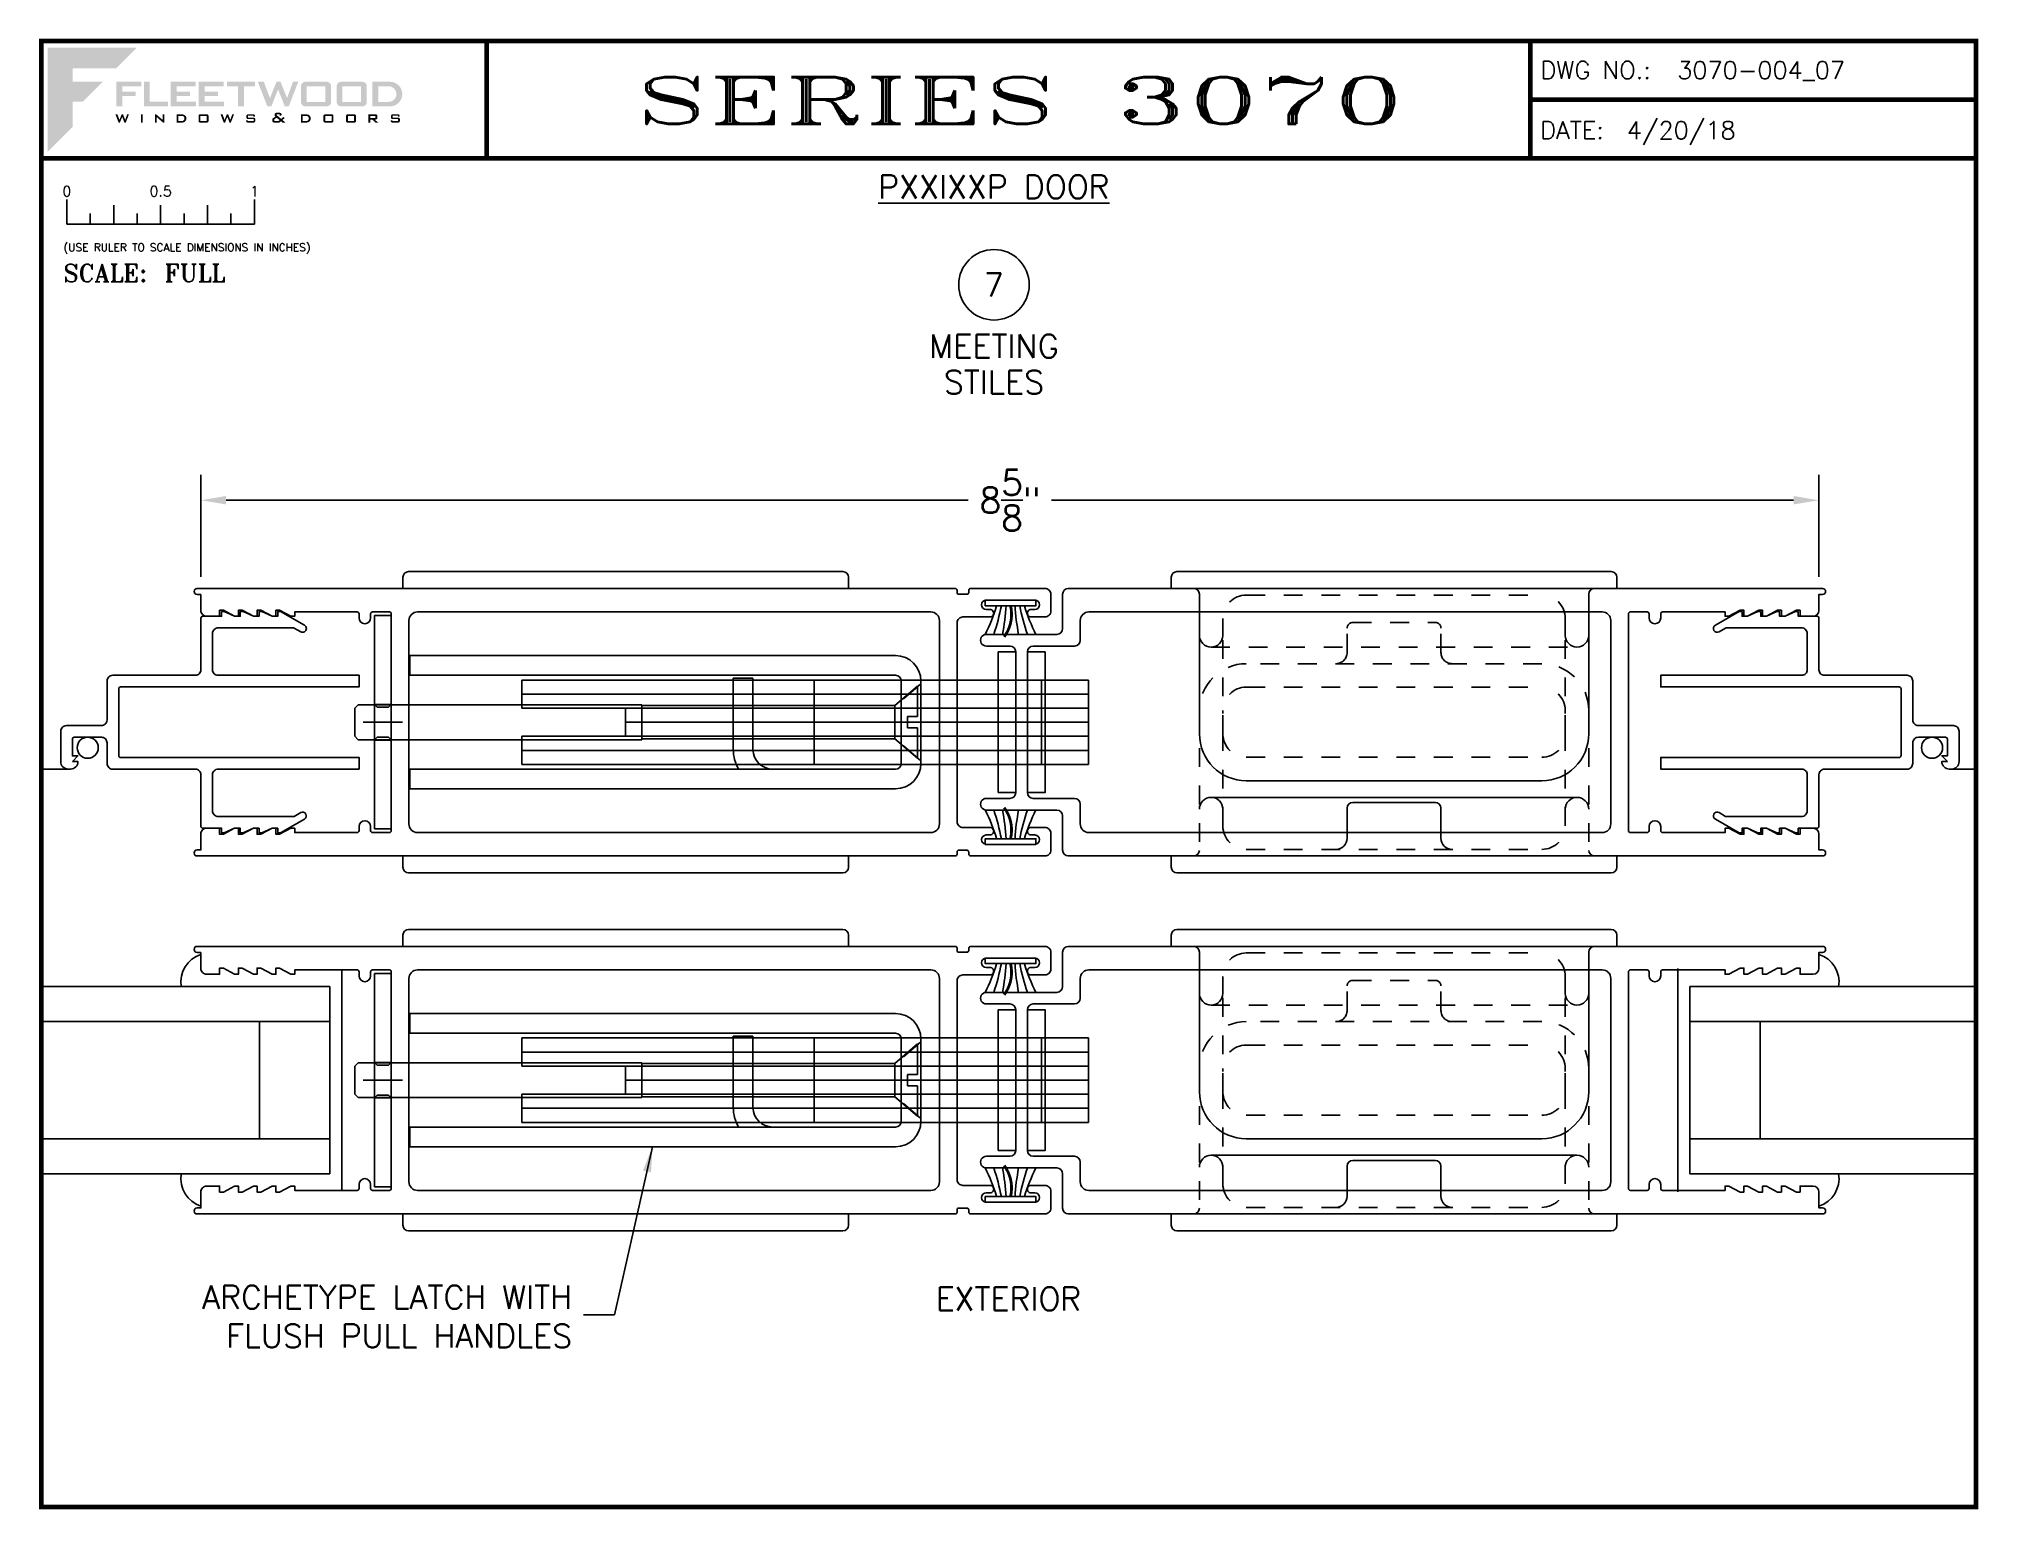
# Paper-space layout 'DETAIL 7' of a CAD drawing. Extents: x 0.1 to 10.5, y 0.1 to 7.9.
# The model-space entities are those that its viewports show. They can reach past a viewport. Long polylines and large blocks are cut down to what shows.
import ezdxf
from ezdxf.enums import TextEntityAlignment as Align

# ---------------------------------------------------------------- set-up
doc = ezdxf.new("R2010")
doc.units = 0
doc.header["$LTSCALE"] = 0.25
doc.header["$MEASUREMENT"] = 0
doc.linetypes.add('HIDDEN', pattern=[0.375, 0.25, -0.125])
doc.layers.get('0').update_dxf_attribs({"linetype": 'CONTINUOUS'})
doc.layers.get('DEFPOINTS').update_dxf_attribs({"color": 1, "linetype": 'CONTINUOUS'})
for name, color, linetype in [('DIM', 7, 'CONTINUOUS'), ('GLASS-VINYL', 7, 'CONTINUOUS'), ('SEAL', 7, 'CONTINUOUS'), ('TEXT', 7, 'CONTINUOUS'), ('TITLE_BLOCK', 7, 'CONTINUOUS'), ('VENT', 5, 'CONTINUOUS')]:
    doc.layers.add(name, color=color, linetype=linetype)
doc.layers.add('VP', color=40, linetype='CONTINUOUS', plot=False)
doc.layers.get('VP').off()
doc.styles.add('ROMANS', font='romans')
doc.styles.add('ROMANT', font='romant')
doc.styles.add('SIMPLEX-094', font='simplex.shx', dxfattribs={"height": 0.094})
doc.styles.get("Standard").update_dxf_attribs({"font": 'simplex.shx'})
doc.dimstyles.new('FULL SCALE', dxfattribs={"dimscale": 0.75, "dimtxt": 0.18, "dimasz": 0.18, "dimexe": 0.18, "dimexo": 0.125, "dimgap": 0.09, "dimtad": 0, "dimtih": 1, "dimtoh": 1, "dimdec": 4, "dimzin": 0, "dimdsep": 46, "dimlunit": 4, "dimtxsty": 'Standard', "dimcen": 0.09, "dimadec": 0, "dimazin": 0, "dimtfac": 1, "dimtdec": 4, "dimtofl": 0, "dimtmove": 0, "dimatfit": 3, "dimfxl": 0, "dimtolj": 1, "dimtzin": 0, "dimarcsym": 0})

# ---------------------------------------------------------------- blocks, each defined once
blk = doc.blocks.new('sectball')
blk.add_circle((0, 0), 0.125)
blk.add_attdef('NO', text='', height=0.062).set_placement((0, 0), align=Align.MIDDLE_CENTER)
for tag, p in [('LINE1', (0, -0.2588)), ('LINE2', (0, -0.3864)), ('LINE3', (0, -0.5214))]:
    blk.add_attdef(tag, text='', height=0.078).set_placement(p, align=Align.CENTER)
blk = doc.blocks.new('Fleetwood_Logo_6-10-15')
h = blk.add_hatch(color=154)
h.dxf.hatch_style = 1
h.paths.add_polyline_path([(0.2526, -0.0017), (0.0019, -0.0017), (0.0019, -0.2942), (0.0725, -0.2236), (0.0725, -0.1535), (0.1007, -0.1535), (0.1567, -0.0976), (0.0725, -0.0976), (0.0725, -0.0596), (0.1946, -0.0596)])
h = blk.add_hatch(color=251)
h.dxf.hatch_style = 1
h.paths.add_polyline_path([(0.2487, -0.1256), (0.2112, -0.1256), (0.2112, -0.1102), (0.2647, -0.1102), (0.2647, -0.0976), (0.1946, -0.0976), (0.1946, -0.1667), (0.2112, -0.1667), (0.2112, -0.1377), (0.2487, -0.1377)])
h = blk.add_hatch(color=251)
h.dxf.hatch_style = 1
h.paths.add_polyline_path([(0.2886, -0.0976), (0.272, -0.0976), (0.272, -0.1667), (0.3401, -0.1667), (0.3401, -0.1535), (0.2886, -0.1535)])
h = blk.add_hatch(color=251)
h.dxf.hatch_style = 1
h.paths.add_polyline_path([(0.4175, -0.0976), (0.3474, -0.0976), (0.3474, -0.1667), (0.4185, -0.1667), (0.4185, -0.1534), (0.364, -0.1534), (0.364, -0.1377), (0.4015, -0.1377), (0.4015, -0.1256), (0.364, -0.1256), (0.364, -0.1102), (0.4175, -0.1102)])
h = blk.add_hatch(color=251)
h.dxf.hatch_style = 1
h.paths.add_polyline_path([(0.4965, -0.0976), (0.4264, -0.0976), (0.4264, -0.1667), (0.4975, -0.1667), (0.4975, -0.1534), (0.443, -0.1534), (0.443, -0.1377), (0.4804, -0.1377), (0.4804, -0.1256), (0.443, -0.1256), (0.443, -0.1102), (0.4965, -0.1102)])
h = blk.add_hatch(color=251)
h.dxf.hatch_style = 1
h.paths.add_polyline_path([(0.5842, -0.0976), (0.5054, -0.0976), (0.5054, -0.1102), (0.5365, -0.1102), (0.5365, -0.1667), (0.5531, -0.1667), (0.5531, -0.1102), (0.5842, -0.1102)])
h = blk.add_hatch(color=251)
h.dxf.hatch_style = 1
h.paths.add_polyline_path([(0.6089, -0.0976), (0.5921, -0.0976), (0.6188, -0.1667), (0.63, -0.1667), (0.6489, -0.1192), (0.6679, -0.1667), (0.6789, -0.1667), (0.7056, -0.0976), (0.6908, -0.0976), (0.6742, -0.1433), (0.6558, -0.0976), (0.6446, -0.0976), (0.6261, -0.1433)])
h = blk.add_hatch(color=251)
h.dxf.hatch_style = 1
h.paths.add_polyline_path([(0.7853, -0.0976), (0.726, -0.0976, 0.414214), (0.7133, -0.1102), (0.7133, -0.154, 0.414214), (0.726, -0.1667), (0.7853, -0.1667, 0.414214), (0.798, -0.154), (0.798, -0.1102, 0.414214)])
h.paths.add_polyline_path([(0.7819, -0.1102), (0.7819, -0.154), (0.7294, -0.154), (0.7294, -0.1102)], flags=16)
h = blk.add_hatch(color=251)
h.dxf.hatch_style = 1
h.paths.add_polyline_path([(0.8856, -0.0976), (0.8262, -0.0976, 0.414214), (0.8136, -0.1102), (0.8136, -0.154, 0.414214), (0.8262, -0.1667), (0.8856, -0.1667, 0.414214), (0.8982, -0.154), (0.8982, -0.1102, 0.414214)])
h.paths.add_polyline_path([(0.8822, -0.1102), (0.8822, -0.154), (0.8296, -0.154), (0.8296, -0.1102)], flags=16)
h = blk.add_hatch(color=251)
h.dxf.hatch_style = 1
h.paths.add_polyline_path([(0.9632, -0.0976), (0.914, -0.0976), (0.914, -0.1667), (0.9632, -0.1667, 1)])
h.paths.add_polyline_path([(0.9301, -0.1102), (0.9593, -0.1102, -1), (0.9593, -0.154), (0.9301, -0.154)], flags=16)
h = blk.add_hatch(color=7)
h.dxf.hatch_style = 1
h.paths.add_polyline_path([(0.2301, -0.1891), (0.2251, -0.1891), (0.2196, -0.2043), (0.2134, -0.1891), (0.2097, -0.1891), (0.2035, -0.2043), (0.1978, -0.1891), (0.1922, -0.1891), (0.2011, -0.2121), (0.2048, -0.2121), (0.2112, -0.1963), (0.2175, -0.2121), (0.2212, -0.2121)])
h = blk.add_hatch(color=7)
h.dxf.hatch_style = 1
h.paths.add_polyline_path([(0.2691, -0.1891), (0.2637, -0.1891), (0.2637, -0.2118), (0.2637, -0.2121), (0.2691, -0.2121)])
h = blk.add_hatch(color=7)
h.dxf.hatch_style = 1
h.paths.add_polyline_path([(0.3077, -0.1964), (0.3259, -0.2121), (0.3298, -0.2121), (0.3298, -0.1891), (0.325, -0.1891), (0.325, -0.2047), (0.3067, -0.1891), (0.3029, -0.1891), (0.3029, -0.2121), (0.3077, -0.2121)])
h = blk.add_hatch(color=7)
h.dxf.hatch_style = 1
h.paths.add_polyline_path([(0.3801, -0.1891), (0.3637, -0.1891), (0.3637, -0.2121), (0.3801, -0.2121, 1)])
h.paths.add_polyline_path([(0.3691, -0.2079), (0.3691, -0.1933), (0.3788, -0.1933, -1), (0.3788, -0.2079)], flags=16)
h = blk.add_hatch(color=7)
h.dxf.hatch_style = 1
h.paths.add_polyline_path([(0.4537, -0.2079), (0.4537, -0.1933, 0.414214), (0.4495, -0.1891), (0.4297, -0.1891, 0.414214), (0.4255, -0.1933), (0.4255, -0.2079, 0.414214), (0.4297, -0.2121), (0.4495, -0.2121, 0.414214)])
h.paths.add_polyline_path([(0.4308, -0.2079), (0.4308, -0.1933), (0.4484, -0.1933), (0.4484, -0.2079)], flags=16)
h = blk.add_hatch(color=7)
h.dxf.hatch_style = 1
h.paths.add_polyline_path([(0.5253, -0.1891), (0.5203, -0.1891), (0.5148, -0.2043), (0.5087, -0.1891), (0.5049, -0.1891), (0.4988, -0.2043), (0.493, -0.1891), (0.4874, -0.1891), (0.4963, -0.2121), (0.5001, -0.2121), (0.5064, -0.1963), (0.5127, -0.2121), (0.5164, -0.2121)])
h = blk.add_hatch(color=7)
h.dxf.hatch_style = 1
h.paths.add_polyline_path([(0.5801, -0.1891), (0.5643, -0.1891, 0.414214), (0.56, -0.1933), (0.56, -0.1981, 0.414214), (0.5643, -0.2024), (0.58, -0.2024), (0.58, -0.2078), (0.5637, -0.2078), (0.5637, -0.2052), (0.5591, -0.2062), (0.5591, -0.2078, 0.414214), (0.5634, -0.2121), (0.5805, -0.2121, 0.414214), (0.5848, -0.2078), (0.5848, -0.2024, 0.414214), (0.5805, -0.1982), (0.5648, -0.1982), (0.5648, -0.193), (0.5798, -0.193), (0.5798, -0.1958), (0.5843, -0.1948), (0.5843, -0.1933, 0.414214)])
h = blk.add_hatch(color=7)
h.dxf.hatch_style = 1
h.paths.add_polyline_path([(0.645, -0.1913, -0.222262), (0.6447, -0.1906), (0.6447, -0.1892), (0.6535, -0.1892), (0.6535, -0.193), (0.6587, -0.1918), (0.6587, -0.189, 0.414214), (0.6544, -0.1847), (0.6437, -0.1847, 0.414214), (0.6394, -0.189), (0.6394, -0.1922, 0.222262), (0.6407, -0.1948), (0.6415, -0.1955), (0.6345, -0.1998, 0.260684), (0.6329, -0.2027), (0.6329, -0.2078, 0.414214), (0.6372, -0.2121), (0.6514, -0.2121, 0.17577), (0.6536, -0.2113), (0.657, -0.2085), (0.6614, -0.2121), (0.6699, -0.2121), (0.6613, -0.2049), (0.6676, -0.1997), (0.6637, -0.1964), (0.6574, -0.2017)])
h.paths.add_polyline_path([(0.6532, -0.2052), (0.6509, -0.2072, -0.17577), (0.6502, -0.2074), (0.6382, -0.2074), (0.6382, -0.2033, -0.260684), (0.6387, -0.2025), (0.6451, -0.1985)], flags=16)
h = blk.add_hatch(color=7)
h.dxf.hatch_style = 1
h.paths.add_polyline_path([(0.7294, -0.1891), (0.713, -0.1891), (0.713, -0.2121), (0.7294, -0.2121, 1)])
h.paths.add_polyline_path([(0.7184, -0.2079), (0.7184, -0.1933), (0.7281, -0.1933, -1), (0.7281, -0.2079)], flags=16)
h = blk.add_hatch(color=7)
h.dxf.hatch_style = 1
h.paths.add_polyline_path([(0.8045, -0.2079), (0.8045, -0.1933, 0.414214), (0.8003, -0.1891), (0.7805, -0.1891, 0.414214), (0.7763, -0.1933), (0.7763, -0.2079, 0.414214), (0.7805, -0.2121), (0.8003, -0.2121, 0.414214)])
h.paths.add_polyline_path([(0.7816, -0.2079), (0.7816, -0.1933), (0.7992, -0.1933), (0.7992, -0.2079)], flags=16)
h = blk.add_hatch(color=7)
h.dxf.hatch_style = 1
h.paths.add_polyline_path([(0.8678, -0.2079), (0.8678, -0.1933, 0.414214), (0.8636, -0.1891), (0.8438, -0.1891, 0.414214), (0.8396, -0.1933), (0.8396, -0.2079, 0.414214), (0.8438, -0.2121), (0.8636, -0.2121, 0.414214)])
h.paths.add_polyline_path([(0.8449, -0.2079), (0.8449, -0.1933), (0.8624, -0.1933), (0.8624, -0.2079)], flags=16)
h = blk.add_hatch(color=7)
h.dxf.hatch_style = 1
h.paths.add_polyline_path([(0.9277, -0.1993), (0.9277, -0.1933, 0.414214), (0.9235, -0.1891), (0.9028, -0.1891), (0.9028, -0.2121), (0.9082, -0.2121), (0.9082, -0.2035), (0.9131, -0.2035), (0.9224, -0.2121), (0.9303, -0.2121), (0.9197, -0.2035), (0.9235, -0.2035, 0.414214)])
h.paths.add_polyline_path([(0.9082, -0.1993), (0.9082, -0.1933), (0.9214, -0.1933, -0.414214), (0.9224, -0.1943), (0.9224, -0.1983, -0.414214), (0.9214, -0.1993)], flags=16)
h = blk.add_hatch(color=7)
h.dxf.hatch_style = 1
h.paths.add_polyline_path([(0.9867, -0.1982), (0.971, -0.1982), (0.971, -0.193), (0.9859, -0.193), (0.9859, -0.1958), (0.9905, -0.1948), (0.9905, -0.1933, 0.414214), (0.9863, -0.1891), (0.9705, -0.1891, 0.414214), (0.9662, -0.1933), (0.9662, -0.1981, 0.414214), (0.9705, -0.2024), (0.9862, -0.2024), (0.9862, -0.2078), (0.9699, -0.2078), (0.9699, -0.2052), (0.9653, -0.2062), (0.9653, -0.2078, 0.414214), (0.9696, -0.2121), (0.9867, -0.2121, 0.414214), (0.991, -0.2078), (0.991, -0.2024, 0.414214)])
blk = doc.blocks.new('A-SIZE_L')
for p, q in [((8.095, 7.907), (8.095, 7.282)), ((8.095, 7.594), (10.47, 7.594)), ((0.157, 7.282), (10.47, 7.282))]:
    blk.add_line(p, q)
at = {"const_width": 0.025}
for points in [[(0.157, 7.907), (10.47, 7.907), (10.47, 0.093), (0.157, 0.093), (0.157, 7.907)], [(2.532, 7.907), (2.532, 7.282)], [(8.095, 7.907), (8.095, 7.282)], [(8.095, 7.594), (10.47, 7.594)], [(0.157, 7.282), (10.47, 7.282)]]:
    blk.add_lwpolyline(points, dxfattribs=at)
at = {"xscale": 1.898091133004928, "yscale": 1.898091133004928, "zscale": 1.898091133004928}
blk.add_blockref('Fleetwood_Logo_6-10-15', (0.188, 7.875), dxfattribs=at)
for s, style, p in [('DWG NO.:', 'SIMPLEX-094', (8.149, 7.705)), ('DATE:', 'SIMPLEX-094', (8.148, 7.385)), ('SCALE:', 'ROMANT', (0.276, 6.623))]:
    blk.add_text(s, height=0.094, dxfattribs=dict(style=style)).set_placement(p)
for tag, p, style in [('DWG_NO', (8.878, 7.705), 'SIMPLEX-094'), ('DATE', (8.609, 7.385), 'SIMPLEX-094'), ('SCALE', (0.814, 6.623), 'ROMANT')]:
    blk.add_attdef(tag, p, '', height=0.094, dxfattribs=dict(style=style))
for tag, height, style, width, p, p2 in [('DWG_NO', 0.094, 'SIMPLEX-094', 2.60233, (8.876, 7.704), (10.367, 7.704)), ('PRODUCT', 0.25, 'ROMANT', 2.260212, (3.282, 7.465), (7.345, 7.465))]:
    blk.add_attdef(tag, text='', height=height, dxfattribs=dict(style=style, width=width)).set_placement(p, p2, align=Align.FIT)
blk = doc.blocks.new('Full')
for p, q in [((0.137, -0.219), (0.137, -0.35)), ((0.262, -0.294), (0.262, -0.35)), ((0.387, -0.249), (0.387, -0.35)), ((0.512, -0.294), (0.512, -0.35)), ((0.637, -0.249), (0.637, -0.35)), ((0.762, -0.294), (0.762, -0.35)), ((0.887, -0.249), (0.887, -0.35)), ((1.012, -0.294), (1.012, -0.35)), ((1.137, -0.219), (1.137, -0.35)), ((0.137, -0.35), (1.137, -0.35))]:
    blk.add_line(p, q)
for s, p in [('0', (0.137, -0.219)), ('0.5', (0.637, -0.219)), ('1', (1.137, -0.219))]:
    blk.add_text(s, height=0.055).set_placement(p, align=Align.BOTTOM_CENTER)
at = {"style": 'ROMANS'}
blk.add_text('(USE RULER TO SCALE DIMENSIONS IN INCHES)', height=0.04115, dxfattribs=at).set_placement((0.12, -0.495))
blk = doc.blocks.new('*D85')
at = {"layer": 'DEFPOINTS', "color": 0}
for p in [(9.633, 5.459), (1.008, 4.957), (9.633, 4.957)]:
    blk.add_point(p, dxfattribs=at)
at = {"layer": 'TITLE_BLOCK', "color": 0, "lineweight": -2}
for p, q in [((1.008, 5.051), (1.008, 5.594)), ((9.633, 5.051), (9.633, 5.594)), ((1.143, 5.459), (5.099, 5.459)), ((9.498, 5.459), (5.542, 5.459))]:
    blk.add_line(p, q, dxfattribs=at)
at = {"layer": 'TITLE_BLOCK', "color": 0}
for points in [[(1.143, 5.482), (1.143, 5.437), (1.008, 5.459)], [(9.498, 5.482), (9.498, 5.437), (9.633, 5.459)]]:
    blk.add_solid(points, dxfattribs=at)
at = {"layer": 'TITLE_BLOCK', "color": 0, "insert": (5.321, 5.459), "char_height": 0.135, "attachment_point": 5}
blk.add_mtext('\\A1;8{\\H1.000000x;\\S5/8;}"', dxfattribs=at)
blk = doc.blocks.new('3766 SCREEN ADAPTER')
blk.add_line((0.25, 1.836), (0.25, 1.544))
blk.add_lwpolyline([(0.21, 1.528), (0.18, 1.498), (0.18, 1.528), (0.09, 1.528, 0.414214), (0.08, 1.518), (0.08, 1.373, 0.414214), (0.11, 1.343), (0.22, 1.343, -0.414214), (0.25, 1.313), (0.25, 0.873, 0.414214), (0.28, 0.843), (0.555, 0.843, -0.414214), (0.565, 0.833), (0.565, 0.733), (0.59, 0.733), (0.59, 0.718), (0.565, 0.663), (0.565, 0.633), (0.59, 0.633), (0.59, 0.618), (0.565, 0.563), (0.565, 0.533), (0.59, 0.533), (0.59, 0.518), (0.565, 0.463), (0.565, 0.433), (0.59, 0.433), (0.59, 0.418), (0.517, 0.291, -1), (0.482, 0.311), (0.502, 0.345, 0.131652), (0.503, 0.35), (0.503, 0.75, 0.414214), (0.472, 0.781), (0.28, 0.781, 0.414214), (0.25, 0.751), (0.25, 0), (0.188, 0), (0.188, 1.271, 0.414214), (0.178, 1.281), (-0.178, 1.281, 0.414214), (-0.188, 1.271), (-0.188, 0), (-0.25, 0), (-0.25, 0.751, 0.414214), (-0.28, 0.781), (-0.472, 0.781, 0.414214), (-0.503, 0.75), (-0.503, 0.35, 0.131652), (-0.502, 0.345), (-0.482, 0.311, -1), (-0.517, 0.291), (-0.59, 0.418), (-0.59, 0.433), (-0.565, 0.433), (-0.565, 0.463), (-0.59, 0.518), (-0.59, 0.533), (-0.565, 0.533), (-0.565, 0.563), (-0.59, 0.618), (-0.59, 0.633), (-0.565, 0.633), (-0.565, 0.663), (-0.59, 0.718), (-0.59, 0.733), (-0.565, 0.733), (-0.565, 0.833, -0.414214), (-0.555, 0.843), (-0.28, 0.843, 0.414214), (-0.25, 0.873), (-0.25, 1.313, -0.414214), (-0.22, 1.343), (-0.012, 1.343, 0.414214), (0.018, 1.373), (0.018, 1.56, -0.414214), (0.048, 1.59), (0.21, 1.59, -0.414214), (0.25, 1.55), (0.25, 1.538, -0.414214), (0.21, 1.498)], format="xyb", close=True)
blk.add_circle((0.136, 1.446), 0.0563)
blk = doc.blocks.new('3706_Lock_Stile_Archetype_Male_Yoke_wPulls')
for p, q in [((1.14175, 0.713), (1.14175, 0.773)), ((1.17175, 0.803), (3.48675, 0.803)), ((3.51675, 0.773), (3.51675, 0.713)), ((3.51675, 0.713), (1.14175, 0.713)), ((1.29175, -0.062), (1.29175, 0.683)), ((3.36675, -0.062), (3.36675, 0.683)), ((1.35425, -0.4005), (3.30425, -0.4005)), ((3.11675, -0.312), (1.54175, -0.312)), ((1.26175, -0.713), (1.14175, -0.713)), ((1.14175, -0.773), (1.14175, -0.713)), ((3.39675, -0.713), (3.51675, -0.713)), ((3.51675, -0.773), (3.51675, -0.713)), ((1.17175, -0.803), (3.48675, -0.803))]:
    blk.add_line(p, q)
at = {"linetype": 'HIDDEN'}
for p, q in [((1.54175, 0.678), (3.11675, 0.678)), ((1.41675, 0.553), (1.41675, 0.463)), ((3.24175, 0.553), (3.24175, 0.463)), ((1.41675, -0.062), (1.41675, 0.463)), ((3.24175, -0.062), (3.24175, 0.463)), ((1.35425, 0.4005), (3.30425, 0.4005)), ((3.11675, 0.312), (1.54175, 0.312)), ((1.54175, 0.187), (3.11675, 0.187)), ((1.29175, 0.062), (1.29175, -0.683)), ((1.41675, -0.553), (1.41675, 0.062)), ((3.24175, -0.553), (3.24175, 0.062)), ((3.36675, 0.062), (3.36675, -0.683)), ((1.54175, -0.187), (3.11675, -0.187)), ((1.41675, -0.463), (1.41675, -0.463)), ((3.24175, -0.463), (3.24175, -0.463)), ((1.54175, -0.678), (3.11675, -0.678))]:
    blk.add_line(p, q, dxfattribs=at)
at = {"linetype": 'HIDDEN', "ltscale": 0.5}
for p, q in [((2.10925, 0.532), (2.54925, 0.532)), ((2.07925, 0.372), (2.07925, 0.502)), ((2.57925, 0.372), (2.57925, 0.502))]:
    blk.add_line(p, q, dxfattribs=at)
at = {"ltscale": 0.5}
for p, q in [((2.07925, -0.618), (2.07925, -0.458)), ((2.10925, -0.428), (2.54925, -0.428)), ((2.57925, -0.618), (2.57925, -0.458))]:
    blk.add_line(p, q, dxfattribs=at)
for points in [[(4.59375, 0.596, -0.41421356), (4.56275, 0.565), (4.49375, 0.565), (4.49375, 0.597), (4.47375, 0.597), (4.41375, 0.565), (4.39375, 0.565), (4.39375, 0.597), (4.37375, 0.597), (4.31375, 0.565), (4.29375, 0.565), (4.29375, 0.597), (4.27375, 0.597), (4.21375, 0.565), (4.19375, 0.565), (4.19375, 0.597), (4.17375, 0.597), (4.11375, 0.565), (4.09375, 0.565), (4.09375, 0.588), (3.76075, 0.588, 0.41421356), (3.75075, 0.578), (3.75075, 0.556, -1), (3.68875, 0.556), (3.68875, 0.578, 0.41421356), (3.67875, 0.588), (3.58875, 0.588, 0.41421356), (3.57875, 0.578), (3.57875, -0.578, 0.41421356), (3.58875, -0.588), (3.67875, -0.588, 0.41421356), (3.68875, -0.578), (3.68875, -0.556, -1), (3.75075, -0.556), (3.75075, -0.578, 0.41421356), (3.76075, -0.588), (4.09375, -0.588), (4.09375, -0.565), (4.11375, -0.565), (4.17375, -0.597), (4.19375, -0.597), (4.19375, -0.565), (4.21375, -0.565), (4.27375, -0.597), (4.29375, -0.597), (4.29375, -0.565), (4.31375, -0.565), (4.37375, -0.597), (4.39375, -0.597), (4.39375, -0.565), (4.41375, -0.565), (4.47375, -0.597), (4.49375, -0.597), (4.49375, -0.565), (4.56275, -0.565, -0.41421356), (4.59375, -0.596), (4.59375, -0.681), (4.61375, -0.681, -1), (4.61375, -0.713), (0.5935, -0.713, -0.41421356), (0.5625, -0.682), (0.5625, -0.499, 0.41421356), (0.5315, -0.468), (0.156, -0.468, -1.00000653), (0.156, -0.406), (0.28175, -0.406, 0.41421356), (0.31275, -0.375), (0.31275, 0.375, 0.41421356), (0.28175, 0.406), (0.156, 0.406, -1.00000653), (0.156, 0.468), (0.5315, 0.468, 0.41421356), (0.5625, 0.499), (0.5625, 0.682, -0.41421356), (0.5935, 0.713), (4.61375, 0.713, -1), (4.61375, 0.681), (4.59375, 0.681)], [(0.6565, -0.437, 0.41421356), (0.6255, -0.406), (0.40575, -0.406, -0.41421356), (0.37475, -0.375), (0.37475, 0.375, -0.41421356), (0.40575, 0.406), (0.6255, 0.406, 0.41421356), (0.6565, 0.437), (0.6565, 0.542, -0.41421356), (0.7025, 0.588), (3.43875, 0.588, -0.41421356), (3.48475, 0.542), (3.48475, -0.542, -0.41421356), (3.43875, -0.588), (0.7025, -0.588, -0.41421356), (0.6565, -0.542)]]:
    blk.add_lwpolyline(points, format="xyb", close=True)
for centre, radius, start, end in [((1.17175, 0.773), 0.03, 90, 180), ((3.48675, 0.773), 0.03, 0, 90), ((1.26175, 0.683), 0.03, 0, 90), ((3.39675, 0.683), 0.03, 90, 180), ((1.35425, 0.463), 0.0625, 180, 270), ((1.35425, 0.463), 0.0625, 270, 0), ((3.30425, 0.463), 0.0625, 180, 270), ((3.30425, 0.463), 0.0625, 270, 0), ((1.54175, -0.062), 0.25, 180, 270), ((3.11675, -0.062), 0.25, 270, 0), ((1.35425, -0.463), 0.0625, 90, 180), ((1.35425, -0.463), 0.0625, 0, 90), ((3.30425, -0.463), 0.0625, 90, 180), ((3.30425, -0.463), 0.0625, 0, 90), ((1.26175, -0.683), 0.03, 270, 0), ((1.26175, -0.683), 0.03, 270, 0), ((3.39675, -0.683), 0.03, 180, 270), ((1.17175, -0.773), 0.03, 180, 270), ((3.48675, -0.773), 0.03, 270, 0)]:
    blk.add_arc(centre, radius, start, end)
at = {"linetype": 'HIDDEN'}
for centre, radius, start, end in [((1.54175, 0.553), 0.125, 90, 180), ((3.11675, 0.553), 0.125, 0, 90), ((1.54175, 0.062), 0.25, 90, 180), ((3.11675, 0.062), 0.25, 0, 90), ((1.54175, 0.062), 0.125, 90, 180), ((3.11675, 0.062), 0.125, 0, 90), ((1.54175, -0.062), 0.125, 180, 270), ((3.11675, -0.062), 0.125, 270, 0), ((1.54175, -0.553), 0.125, 180, 270), ((3.11675, -0.553), 0.125, 270, 0)]:
    blk.add_arc(centre, radius, start, end, dxfattribs=at)
at = {"linetype": 'HIDDEN', "ltscale": 0.5}
for centre, radius, start, end in [((2.10925, 0.502), 0.03, 90, 180), ((2.54925, 0.502), 0.03, 360, 90), ((2.01925, 0.372), 0.06, 270, 360), ((2.63925, 0.372), 0.06, 180, 270)]:
    blk.add_arc(centre, radius, start, end, dxfattribs=at)
at = {"ltscale": 0.5}
for centre, radius, start, end in [((2.10925, -0.458), 0.03, 90, 180), ((2.54925, -0.458), 0.03, 360, 90), ((2.01925, -0.618), 0.06, 270, 360), ((2.63925, -0.618), 0.06, 180, 270)]:
    blk.add_arc(centre, radius, start, end, dxfattribs=at)
blk = doc.blocks.new('Yoke Strike Plate')
for points in [[(-0.094, -0.375), (-0.094, 0.375), (0, 0.375), (0, -0.375)], [(0.062, -0.375), (0.062, 0.375), (0.156, 0.375), (0.156, -0.375)]]:
    blk.add_lwpolyline(points, close=True)
blk = doc.blocks.new('*U106')
for centre, radius, start, end in [((-0.303, 1.135), 1.112, 287.4409, 295.9325), ((-0.19, 1.188), 1.16, 280.9256, 288.7507), ((-0.031, 1.124), 1.102, 273.1709, 281.1969), ((-0.031, -1.124), 1.102, 78.8031, 86.8291), ((-0.19, -1.188), 1.16, 71.2493, 79.0744), ((-0.303, -1.135), 1.112, 64.0675, 72.5591)]:
    blk.add_arc(centre, radius, start, end)
at = {"layer": 'SEAL'}
blk.add_lwpolyline([(0, -0.135), (0, 0.135), (0.03, 0.135), (0.03, -0.135)], close=True, dxfattribs=at)
at = {"layer": 'SEAL', "const_width": 0.015}
blk.add_lwpolyline([(0.03, 0, 0.219791), (0.196, 0.034)], format="xyb", dxfattribs=at)
at = {"flags": 9}
for tag, p in [('MANUFACTURER_PART_#', (0, -0.199)), ('FLEETWOOD_PART_#', (-0.001, -0.249))]:
    blk.add_attdef(tag, p, '', height=0.0312, dxfattribs=at)
blk = doc.blocks.new('Archetype_Latch_for_3707')
for p, q in [((-2.954, 0.713), (-2.954, 0.773)), ((-2.924, 0.803), (-0.609, 0.803)), ((-0.579, 0.773), (-0.579, 0.713)), ((-0.579, 0.713), (-2.954, 0.713)), ((-3.106, -0.568), (-3.106, 0.568)), ((-3.106, 0.568), (-3.016, 0.568)), ((-3.016, 0.568), (-3.016, -0.568)), ((-2.918, 0.25), (-2.918, 0.355)), ((-2.918, 0.355), (-0.328, 0.355)), ((-0.328, 0.25), (-2.918, 0.25)), ((0.7, 0.225), (-2.32, 0.225)), ((-2.32, 0.225), (-2.32, 0.075)), ((-1.193, 0.235), (-1.088, 0.235)), ((-1.193, -0.145), (-1.193, 0.235)), ((-1.088, -0.145), (-1.088, 0.235)), ((-0.762, -0.225), (-0.762, 0.225)), ((-0.298, -0.22), (-0.298, 0.22)), ((-0.193, 0.22), (-0.193, -0.22)), ((0.45, -0.225), (0.45, 0.225)), ((0.7, 0.225), (0.7, -0.225)), ((0.7, 0.15), (-2.32, 0.15)), ((-0.332, 0.089), (-0.211, 0.193)), ((-0.211, 0.193), (-0.211, 0.03)), ((-3.211, 0.075), (-3.193, 0.093)), ((-3.211, -0.075), (-3.211, 0.075)), ((-3.193, 0.093), (-1.68, 0.093)), ((0.7, 0.075), (-2.32, 0.075)), ((-1.768, -0.075), (-1.768, 0.075)), ((0.7, 0), (-1.768, 0)), ((-1.68, 0.093), (-1.68, -0.093)), ((-0.332, 0.089), (-1.68, 0.089)), ((-0.332, 0.089), (-0.332, -0.089)), ((-0.264, 0.03), (-0.264, -0.03)), ((-0.211, 0.03), (-0.264, 0.03)), ((-3.193, -0.093), (-3.211, -0.075)), ((-1.68, -0.093), (-3.193, -0.093)), ((0.7, -0.075), (-2.32, -0.075)), ((-2.32, -0.075), (-2.32, -0.225)), ((-0.332, -0.089), (-1.68, -0.089)), ((-0.332, -0.089), (-0.211, -0.192)), ((-0.211, -0.03), (-0.264, -0.03)), ((-0.211, -0.192), (-0.211, -0.03)), ((0.7, -0.15), (-2.32, -0.15)), ((-2.918, -0.355), (-2.918, -0.25)), ((-2.918, -0.25), (-0.328, -0.25)), ((0.7, -0.225), (-2.32, -0.225)), ((-0.328, -0.355), (-2.918, -0.355)), ((-0.328, -0.355), (-0.983, -0.355)), ((-3.016, -0.568), (-3.106, -0.568)), ((-0.579, -0.713), (-2.954, -0.713)), ((-2.954, -0.713), (-2.954, -0.773)), ((-0.579, -0.773), (-0.579, -0.713)), ((-2.924, -0.803), (-0.609, -0.803))]:
    blk.add_line(p, q)
at = {"ltscale": 0.5}
for p, q in [((-0.193, 0.205), (-0.286, 0.125)), ((-3.016, 0.095), (-3.106, 0.095)), ((-3.106, 0.095), (-3.091, 0.08)), ((-3.031, 0.08), (-3.091, 0.08)), ((-3.016, 0.095), (-3.031, 0.08)), ((-3.091, -0.08), (-3.106, -0.095)), ((-3.016, -0.095), (-3.106, -0.095)), ((-3.091, -0.08), (-3.031, -0.08)), ((-3.031, -0.08), (-3.016, -0.095)), ((-0.286, -0.125), (-0.193, -0.205))]:
    blk.add_line(p, q, dxfattribs=at)
at = {"ltscale": 0.3}
blk.add_line((-2.956, 0), (-3.166, 0), dxfattribs=at)
for centre, radius, start, end in [((-2.924, 0.773), 0.03, 90, 180), ((-0.609, 0.773), 0.03, 0, 90), ((-0.328, 0.22), 0.135, 0, 90), ((-0.328, 0.22), 0.03, 360, 90), ((-0.983, -0.145), 0.21, 180, 210), ((-0.983, -0.145), 0.105, 180, 270), ((-0.328, -0.22), 0.03, 270, 360), ((-0.328, -0.22), 0.135, 270, 0), ((-2.924, -0.773), 0.03, 180, 270), ((-0.609, -0.773), 0.03, 270, 360)]:
    blk.add_arc(centre, radius, start, end)
blk = doc.blocks.new('3707_Lock_Stile_Archetype_Female_Yoke_wLatch')
for points in [[(-4.031, 0.681), (-4.031, 0.596, 0.414214), (-4, 0.565), (-3.931, 0.565), (-3.931, 0.597), (-3.911, 0.597), (-3.851, 0.565), (-3.831, 0.565), (-3.831, 0.597), (-3.811, 0.597), (-3.751, 0.565), (-3.731, 0.565), (-3.731, 0.597), (-3.711, 0.597), (-3.651, 0.565), (-3.631, 0.565), (-3.631, 0.597), (-3.611, 0.597), (-3.551, 0.565), (-3.531, 0.565), (-3.531, 0.588), (-3.198, 0.588, -0.414214), (-3.188, 0.578), (-3.188, 0.556, 1), (-3.126, 0.556), (-3.126, 0.578, -0.414214), (-3.116, 0.588), (-3.026, 0.588, -0.414214), (-3.016, 0.578), (-3.016, -0.578, -0.414214), (-3.026, -0.588), (-3.116, -0.588, -0.414214), (-3.126, -0.578), (-3.126, -0.556, 1), (-3.188, -0.556), (-3.188, -0.578, -0.414214), (-3.198, -0.588), (-3.531, -0.588), (-3.531, -0.565), (-3.551, -0.565), (-3.611, -0.597), (-3.631, -0.597), (-3.631, -0.565), (-3.651, -0.565), (-3.711, -0.597), (-3.731, -0.597), (-3.731, -0.565), (-3.751, -0.565), (-3.811, -0.597), (-3.831, -0.597), (-3.831, -0.565), (-3.851, -0.565), (-3.911, -0.597), (-3.931, -0.597), (-3.931, -0.565), (-4, -0.565, 0.414214), (-4.031, -0.596), (-4.031, -0.681), (-4.051, -0.681, 1), (-4.051, -0.713), (-0.01, -0.713, 0.414214), (0, -0.703), (0, -0.692, -0.414214), (0.01, -0.682), (0.053, -0.682, -0.414214), (0.062, -0.692), (0.062, -0.703, 0.414214), (0.073, -0.713), (0.469, -0.713, 0.414214), (0.5, -0.682), (0.5, -0.592, 0.414214), (0.469, -0.561), (0.395, -0.561, 1.000009), (0.395, -0.601), (0.415, -0.601, -1), (0.415, -0.651), (0.155, -0.651, -1), (0.155, -0.601), (0.175, -0.601, 1.000009), (0.175, -0.561), (0.031, -0.561, -0.414214), (0, -0.53), (0, 0.53, -0.414214), (0.031, 0.561), (0.175, 0.561, 1.000009), (0.175, 0.601), (0.155, 0.601, -1), (0.155, 0.651), (0.415, 0.651, -1), (0.415, 0.601), (0.395, 0.601, 1.000009), (0.395, 0.561), (0.469, 0.561, 0.414214), (0.5, 0.592), (0.5, 0.682, 0.414214), (0.469, 0.713), (0.073, 0.713, 0.414214), (0.062, 0.703), (0.062, 0.692, -0.414214), (0.053, 0.682), (0.01, 0.682, -0.414214), (0, 0.692), (0, 0.703, 0.414214), (-0.01, 0.713), (-4.051, 0.713, 1), (-4.051, 0.681)], [(-2.922, 0.542), (-2.922, -0.542, 0.414214), (-2.876, -0.588), (-0.14, -0.588, 0.414214), (-0.094, -0.542), (-0.094, 0.542, 0.414214), (-0.14, 0.588), (-2.876, 0.588, 0.414214)]]:
    blk.add_lwpolyline(points, format="xyb", close=True)
blk.add_blockref('Archetype_Latch_for_3707', (0, 0))
at = {"layer": 'SEAL', "xscale": -1, "rotation": 90}
blk.add_blockref('*U106', (0.285, 0.651), dxfattribs=at)
at = {"layer": 'SEAL', "rotation": 90.00000000000001}
blk.add_blockref('*U106', (0.285, -0.651), dxfattribs=at)
blk = doc.blocks.new('Meeting_Stiles_3706_3707')
for name, p in [('3707_Lock_Stile_Archetype_Female_Yoke_wLatch', (-0.281, 0)), ('3706_Lock_Stile_Archetype_Male_Yoke_wPulls', (-0.281, 0)), ('Yoke Strike Plate', (0.032, 0))]:
    blk.add_blockref(name, p)

msp = doc.modelspace()

# ---------------------------------------------------------------- linework, layer by layer
at = {"color": 7}
for points in [[(4.913, -12.443), (4.913, -11.644), (5.027, -11.56), (4.823, -11.469), (4.913, -11.394), (4.913, -10.685)], [(4.913, -14.201), (4.913, -13.527), (5.027, -13.443), (4.823, -13.351), (4.913, -13.277), (4.913, -12.443)]]:
    msp.add_lwpolyline(points, dxfattribs=at)
at = {"layer": 'GLASS-VINYL', "color": 7}
for p, q in [((6.658, -13.985), (6.658, -12.809)), ((13.778, -12.802), (13.778, -13.992)), ((4.913, -12.897), (6.593, -12.897)), ((6.593, -12.897), (6.593, -13.897)), ((13.843, -13.897), (13.843, -12.897)), ((15.524, -12.897), (13.843, -12.897)), ((4.913, -13.085), (6.593, -13.085)), ((6.218, -13.085), (6.218, -13.71)), ((15.524, -13.085), (13.843, -13.085)), ((14.218, -13.71), (14.218, -13.085)), ((4.913, -13.71), (6.593, -13.71)), ((15.524, -13.71), (13.843, -13.71)), ((4.913, -13.897), (6.593, -13.897)), ((15.524, -13.897), (13.843, -13.897))]:
    msp.add_line(p, q, dxfattribs=at)
for centre, start, end in [((5.952, -12.873), 107.3542, 189.2403), ((14.485, -12.873), 350.7597, 72.6458), ((5.952, -13.922), 170.7597, 252.6458), ((14.485, -13.922), 287.3542, 9.2403)]:
    msp.add_arc(centre, 0.153, start, end, dxfattribs=at)

# ---------------------------------------------------------------- block references
at = {"layer": 'VENT'}
for p in [(10.218, -11.489), (10.218, -13.397)]:
    msp.add_blockref('Meeting_Stiles_3706_3707', p, dxfattribs=at)
at = {"layer": 'VENT', "xscale": -1, "rotation": 90}
msp.add_blockref('3766 SCREEN ADAPTER', (6.749, -11.489), dxfattribs=at)
at = {"layer": 'VENT', "rotation": 270}
msp.add_blockref('3766 SCREEN ADAPTER', (13.688, -11.489), dxfattribs=at)

psp = doc.layouts.new('DETAIL 7')

# ---------------------------------------------------------------- block references
at = {"layer": 'DIM'}
ref = psp.add_blockref('A-SIZE_L', (0, 0), dxfattribs=at)
ref.add_attrib('DATE', '4/20/18', (8.60916, 7.38469), dxfattribs={"layer": '0', "height": 0.094, "style": 'SIMPLEX-094'})
ref.add_attrib('SCALE', 'FULL', (0.81442, 6.62314), dxfattribs={"layer": '0', "height": 0.094, "style": 'ROMANT'})
ref.add_attrib('PRODUCT', 'SERIES 3070', dxfattribs={"layer": '0', "height": 0.25, "style": 'ROMANT', "width": 1.609456}).set_placement((3.32575, 7.46527), (7.42603, 7.46527), align=Align.FIT)
ref.add_attrib('DWG_NO', '3070-004_07', (8.87809, 7.70479), dxfattribs={"layer": '0', "height": 0.094, "style": 'SIMPLEX-094'})
psp.add_blockref('Full', (0.15675, 7.2815), dxfattribs=at)
at = {"layer": 'TEXT'}
ref = psp.add_blockref('sectball', (5.23573, 6.6078), dxfattribs=dict(at, xscale=1.503999999999998, yscale=1.503999999999998, zscale=1.503999999999998))
ref.add_attrib('NO', '7', dxfattribs={"layer": '0', "height": 0.125}).set_placement((5.23573, 6.6078), align=Align.MIDDLE_CENTER)
ref.add_attrib('LINE1', 'MEETING', dxfattribs={"layer": '0', "height": 0.125}).set_placement((5.23573, 6.21852), align=Align.CENTER)
ref.add_attrib('LINE2', 'STILES', dxfattribs={"layer": '0', "height": 0.125}).set_placement((5.23573, 6.0267), align=Align.CENTER)

# ---------------------------------------------------------------- texts
psp.add_text('EXTERIOR', height=0.124, dxfattribs=at).set_placement((5.31325, 1.14041), align=Align.CENTER)
at = {"layer": 'TEXT', "char_height": 0.124}
for s, insert, width, attachment_point in [('{\\LPXXIXXP DOOR}', (5.23573, 7.12976), 1.6258348, 5), ('ARCHETYPE LATCH WITH\\PFLUSH PULL HANDLES', (2.98666, 1.108), 2.5928527, 6)]:
    psp.add_mtext(s, dxfattribs=dict(at, insert=insert, width=width, attachment_point=attachment_point))

# ---------------------------------------------------------------- dimensions: what is measured, and where the dimension line sits
at = {"layer": 'TITLE_BLOCK'}
dim = psp.add_linear_dim(base=(9.63316, 5.45919), p1=(1.00816, 4.95689), p2=(9.63316, 4.95689), dimstyle='FULL SCALE', dxfattribs=at)
dim.commit()
dim.dimension.update_dxf_attribs({"geometry": '*D85', "text_midpoint": (5.32066, 5.45919)})

# ---------------------------------------------------------------- leaders
psp.add_leader([(3.416, 2.01285), (3.21236, 1.11629), (3.04781, 1.11629)], dimstyle='FULL SCALE')

# ---------------------------------------------------------------- viewports
at = {"layer": 'VP'}
psp.add_viewport(center=(5.31325, 3.45921), size=(10.313, 3.9243672), view_center_point=(10.21102, -12.3058), view_height=3.9243672, dxfattribs=at)

doc.saveas('drawing.dxf')
